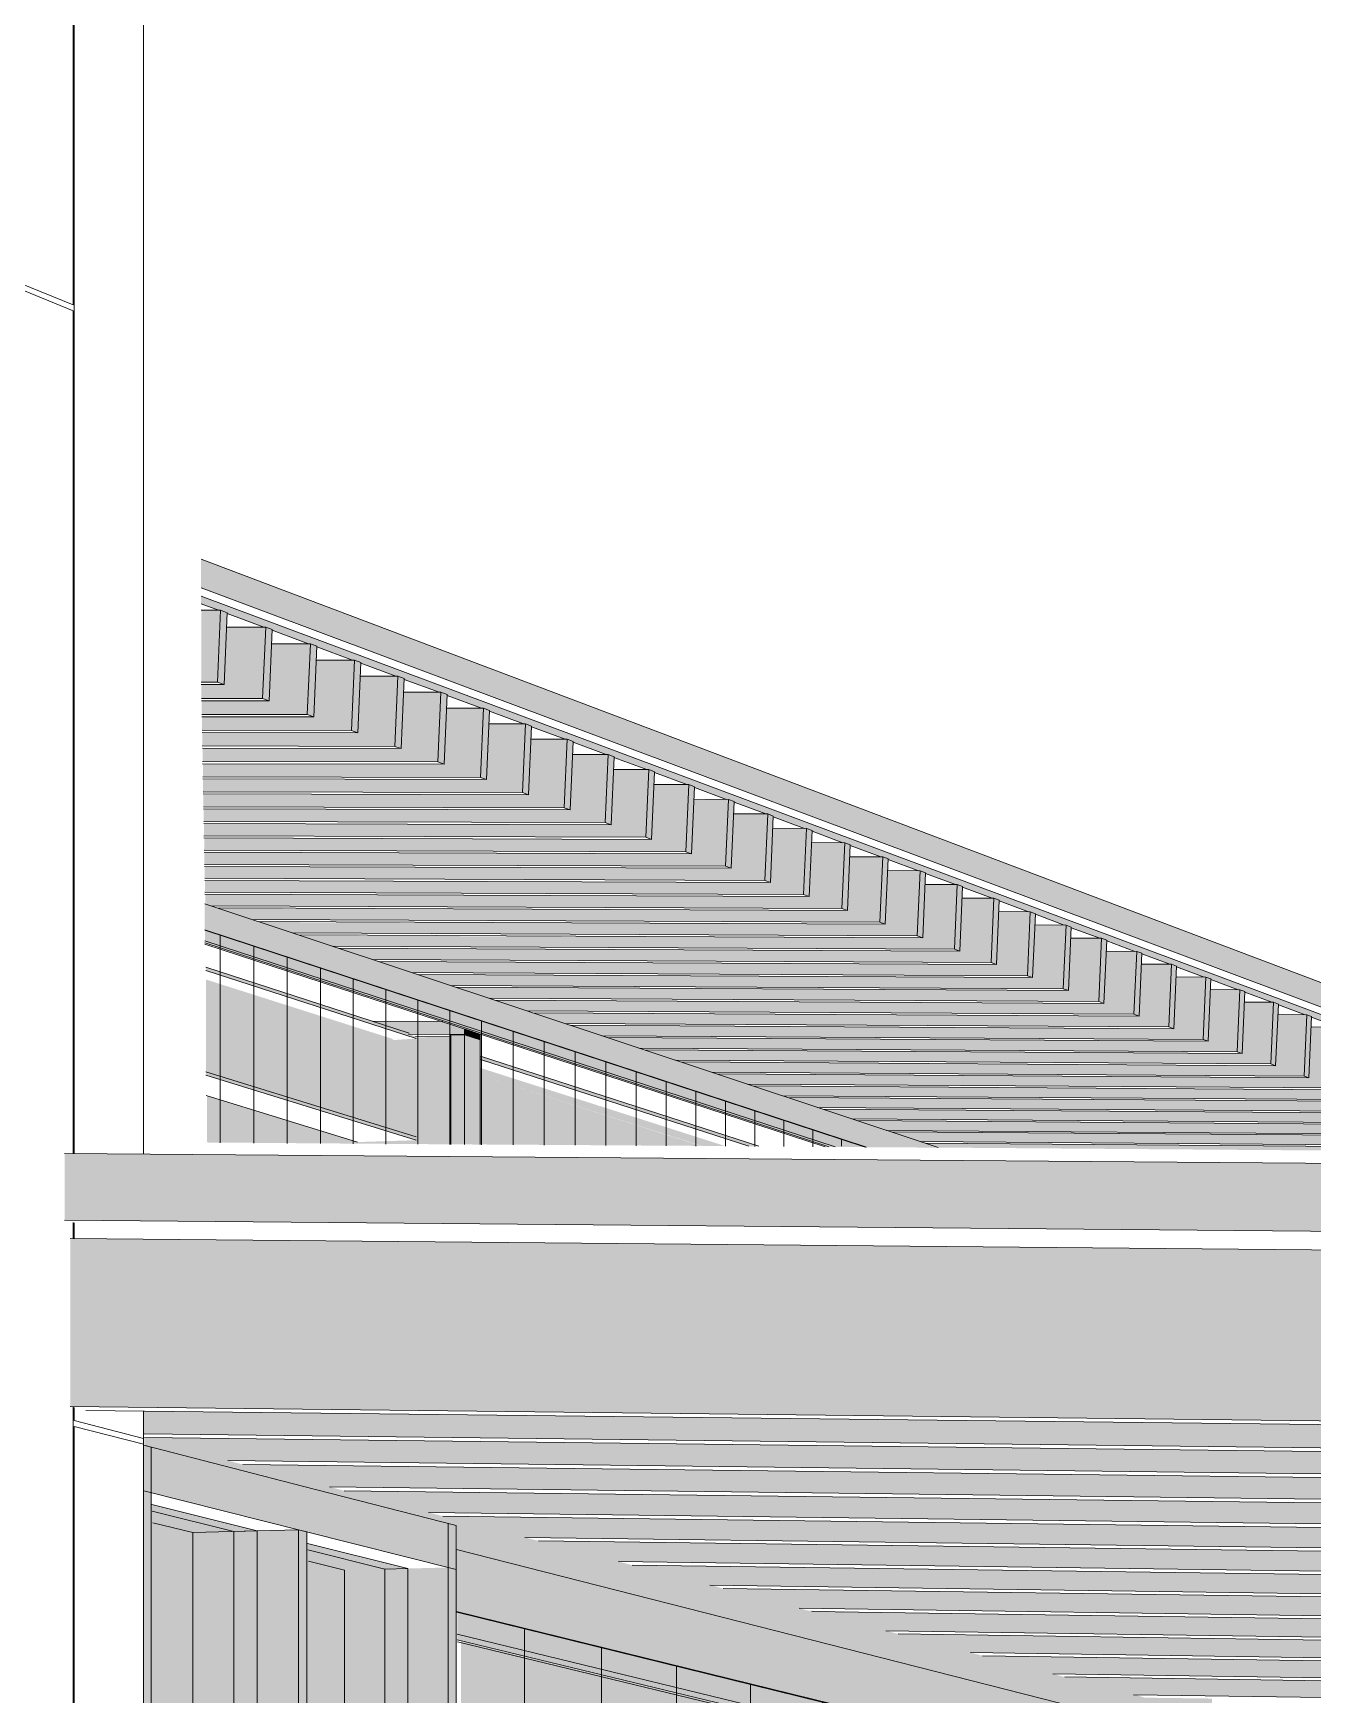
# Model space of a CAD drawing. Header units: inches. Extents: x 30681 to 92461, y -36095 to 66.
# Drawn here: x 30682.258 to 30682.3036, y 60.0601 to 60.1192 of the extents above; entities that cross this region are included whole.
import ezdxf

# ---------------------------------------------------------------- set-up
doc = ezdxf.new("R2010")
doc.units = ezdxf.units.IN
doc.header["$MEASUREMENT"] = 0
for name, color, linetype, lineweight in [('A-CLNG', 13, 'Continuous', 13), ('A-GLAZ-CURT', 52, 'Continuous', 9), ('A-GLAZ-CWMG', 51, 'Continuous', 9), ('A-ROOF', 132, 'Continuous', 13), ('A-WALL-PATT', 111, 'Continuous', 13), ('L-SITE-WALL', 31, 'Continuous', 13), ('S-BEAM', 12, 'Continuous', 9)]:
    doc.layers.add(name, color=color, linetype=linetype, lineweight=lineweight)

# ---------------------------------------------------------------- blocks, each defined once
blk = doc.blocks.new('FP_1-Entrance - Clinic')
at = {"layer": 'A-WALL-PATT', "lineweight": 9}
for p, q in [((30682.25944, 60.10957), (30682.25944, 60.14904)), ((30682.25948, 60.109348), (30682.25948, 60.149018)), ((30682.25155, 60.112766), (30682.25944, 60.10957)), ((30682.25155, 60.112555), (30682.25944, 60.109365)), ((30682.25944, 60.07938), (30682.25944, 60.109365)), ((30682.25948, 60.07938), (30682.25948, 60.109348)), ((30682.25944, 60.076355), (30682.25944, 60.076927)), ((30682.25948, 60.076355), (30682.25948, 60.076916)), ((30682.25944, 60.030219), (30682.25944, 60.070386)), ((30682.25948, 60.069884), (30682.25948, 60.07035)), ((30682.261952, 60.069245), (30682.25948, 60.069884)), ((30682.25948, 60.069679), (30682.261952, 60.069042)), ((30682.25948, 60.011316), (30682.25948, 60.069679))]:
    blk.add_line(p, q, dxfattribs=at)
blk = doc.blocks.new('FP_5-Entrance - Clinic')
at = {"layer": 'A-WALL-PATT', "lineweight": 9}
for p, q in [((30682.26467, 60.079758), (30682.26467, 60.087168)), ((30682.265871, 60.07975), (30682.265871, 60.086774)), ((30682.267061, 60.079743), (30682.267061, 60.086383)), ((30682.26824, 60.079735), (30682.26824, 60.085995)), ((30682.269409, 60.079727), (30682.269409, 60.085611)), ((30682.270567, 60.07972), (30682.270567, 60.085231)), ((30682.271715, 60.079713), (30682.271715, 60.084853)), ((30682.272852, 60.079705), (30682.272852, 60.084479)), ((30682.27398, 60.079698), (30682.27398, 60.084109)), ((30682.275098, 60.079691), (30682.275098, 60.083741)), ((30682.276207, 60.079684), (30682.276207, 60.083377)), ((30682.277305, 60.079676), (30682.277305, 60.083016)), ((30682.278394, 60.079669), (30682.278394, 60.082658)), ((30682.279474, 60.079662), (30682.279474, 60.082303)), ((30682.280545, 60.079655), (30682.280545, 60.081951)), ((30682.281606, 60.079649), (30682.281606, 60.081603)), ((30682.282659, 60.079642), (30682.282659, 60.081257)), ((30682.283702, 60.079635), (30682.283702, 60.080914)), ((30682.284737, 60.079628), (30682.284737, 60.080574)), ((30682.285763, 60.079622), (30682.285763, 60.080236)), ((30682.286781, 60.079647), (30682.286781, 60.079902))]:
    blk.add_line(p, q, dxfattribs=at)
blk = doc.blocks.new('FP_9-Entrance - Clinic')
at = {"layer": 'A-WALL-PATT', "lineweight": 9}
for p, q in [((30682.275502, 60.011394), (30682.275502, 60.062456)), ((30682.27824, 60.011408), (30682.27824, 60.061784)), ((30682.280919, 60.011421), (30682.280919, 60.061126)), ((30682.283542, 60.011434), (30682.283542, 60.060482)), ((30682.28611, 60.011446), (30682.28611, 60.059852)), ((30682.288625, 60.011459), (30682.288625, 60.059234)), ((30682.291089, 60.01135), (30682.291089, 60.05863)), ((30682.293503, 60.011235), (30682.293503, 60.058037)), ((30682.295869, 60.011122), (30682.295869, 60.057456)), ((30682.298188, 60.011012), (30682.298188, 60.056887)), ((30682.300461, 60.010686), (30682.300461, 60.056329)), ((30682.30269, 60.010696), (30682.30269, 60.055782)), ((30682.304876, 60.010706), (30682.304876, 60.055245)), ((30682.307021, 60.010716), (30682.307021, 60.054718)), ((30682.309125, 60.010725), (30682.309125, 60.054202)), ((30682.31119, 60.010735), (30682.31119, 60.053695)), ((30682.313216, 60.010744), (30682.313216, 60.053198)), ((30682.315205, 60.010753), (30682.315205, 60.052709)), ((30682.317158, 60.010762), (30682.317158, 60.05223)), ((30682.319076, 60.01077), (30682.319076, 60.051759)), ((30682.32096, 60.010779), (30682.32096, 60.051297)), ((30682.32281, 60.010751), (30682.32281, 60.050842))]:
    blk.add_line(p, q, dxfattribs=at)

msp = doc.modelspace()

# ---------------------------------------------------------------- hatches: boundary and pattern name
at = {"layer": 'A-CLNG'}
msp.add_hatch(color=256, dxfattribs=at).paths.add_polyline_path([(30682.383194, 60.037793), (30682.383194, 60.038193), (30682.381989, 60.038219), (30682.381823, 60.038262), (30682.381823, 60.039056), (30682.378477, 60.039127), (30682.378303, 60.039172), (30682.378303, 60.039708), (30682.376042, 60.039756), (30682.375862, 60.039822), (30682.375862, 60.040056), (30682.374795, 60.040078), (30682.374612, 60.040125), (30682.374612, 60.040383), (30682.373527, 60.040406), (30682.373342, 60.040454), (30682.373342, 60.040716), (30682.372239, 60.040739), (30682.37205, 60.040787), (30682.37205, 60.041371), (30682.369594, 60.041422), (30682.369402, 60.041472), (30682.369402, 60.042076), (30682.366865, 60.042127), (30682.366663, 60.042179), (30682.366663, 60.042465), (30682.365408, 60.042504), (30682.365259, 60.042542), (30682.365259, 60.042833), (30682.364039, 60.042857), (30682.36383, 60.042911), (30682.36383, 60.043208), (30682.362588, 60.043232), (30682.362376, 60.043294), (30682.362376, 60.043589), (30682.361113, 60.043613), (30682.360896, 60.043689), (30682.360896, 60.043977), (30682.35961, 60.044001), (30682.35939, 60.044091), (30682.35939, 60.044371), (30682.358081, 60.044397), (30682.357857, 60.044454), (30682.357857, 60.044773), (30682.356522, 60.044799), (30682.356296, 60.044858), (30682.356296, 60.045183), (30682.354939, 60.045208), (30682.354707, 60.045268), (30682.354707, 60.0456), (30682.353324, 60.045626), (30682.353088, 60.045687), (30682.353088, 60.046024), (30682.35168, 60.046051), (30682.351439, 60.046113), (30682.351439, 60.046457), (30682.350004, 60.046483), (30682.349759, 60.046547), (30682.349759, 60.046898), (30682.348297, 60.046925), (30682.348046, 60.046989), (30682.348046, 60.047347), (30682.346557, 60.047374), (30682.346302, 60.04744), (30682.346302, 60.047805), (30682.344783, 60.047832), (30682.344523, 60.0479), (30682.344523, 60.048272), (30682.342975, 60.0483), (30682.342709, 60.048368), (30682.342709, 60.048748), (30682.34113, 60.048776), (30682.34086, 60.048846), (30682.34086, 60.049234), (30682.33925, 60.049262), (30682.338974, 60.049333), (30682.338974, 60.04973), (30682.337331, 60.049758), (30682.337049, 60.049831), (30682.337049, 60.050235), (30682.335373, 60.050264), (30682.335086, 60.050338), (30682.335086, 60.050751), (30682.333375, 60.05078), (30682.333082, 60.050856), (30682.333082, 60.051278), (30682.331336, 60.051307), (30682.331036, 60.051384), (30682.331036, 60.051816), (30682.329254, 60.051845), (30682.328948, 60.051924), (30682.328948, 60.052365), (30682.327108, 60.052399), (30682.326815, 60.052475), (30682.326815, 60.052926), (30682.324956, 60.052955), (30682.324637, 60.053038), (30682.324637, 60.053499), (30682.322737, 60.053529), (30682.322411, 60.053613), (30682.322411, 60.054084), (30682.320469, 60.054115), (30682.320136, 60.054201), (30682.320136, 60.054683), (30682.318152, 60.054713), (30682.317811, 60.054801), (30682.317811, 60.055295), (30682.315782, 60.055326), (30682.315434, 60.055415), (30682.315434, 60.055921), (30682.313359, 60.055952), (30682.313003, 60.056044), (30682.313003, 60.056561), (30682.310877, 60.056593), (30682.310516, 60.056686), (30682.310516, 60.057216), (30682.308258, 60.05727), (30682.307972, 60.057344), (30682.307972, 60.057887), (30682.305749, 60.057918), (30682.305368, 60.058016), (30682.305368, 60.058573), (30682.303092, 60.058604), (30682.302702, 60.058705), (30682.302702, 60.059276), (30682.300372, 60.059307), (30682.299972, 60.059411), (30682.299972, 60.059996), (30682.297585, 60.060027), (30682.297175, 60.060146), (30682.297175, 60.060734), (30682.29473, 60.060765), (30682.29431, 60.060873), (30682.29431, 60.06149), (30682.291804, 60.061521), (30682.291373, 60.061632), (30682.291373, 60.062265), (30682.288804, 60.062296), (30682.288362, 60.06241), (30682.288362, 60.06306), (30682.285609, 60.063121), (30682.285274, 60.063208), (30682.285274, 60.063875), (30682.282571, 60.063906), (30682.282106, 60.064051), (30682.282106, 60.064712), (30682.279332, 60.064743), (30682.278856, 60.064866), (30682.278856, 60.065571), (30682.276008, 60.065602), (30682.275518, 60.065729), (30682.275518, 60.066454), (30682.272594, 60.066484), (30682.272091, 60.066614), (30682.272091, 60.06736), (30682.269087, 60.06739), (30682.26857, 60.067524), (30682.26857, 60.068292), (30682.265483, 60.068322), (30682.264951, 60.068459), (30682.264951, 60.069249), (30682.261981, 60.069277), (30682.261981, 60.069015), (30682.273103, 60.06615), (30682.273103, 60.065297), (30682.323858, 60.052394), (30682.323858, 60.052673), (30682.3253, 60.052705), (30682.328382, 60.051911), (30682.328382, 60.051267), (30682.368151, 60.04115), (30682.368151, 60.041351), (30682.369402, 60.041345), (30682.38239, 60.037999)], flags=0)
at = {"layer": 'A-GLAZ-CURT', "transparency": 33554458}
for points in [[(30682.265995, 60.03048), (30682.26599, 60.06596), (30682.262239, 60.066898), (30682.262239, 60.030914), (30682.263507, 60.030768)], [(30682.27135, 60.029862), (30682.27135, 60.064621), (30682.267781, 60.065513), (30682.267781, 60.030274), (30682.267924, 60.030258)]]:
    msp.add_hatch(color=256, dxfattribs=at).paths.add_polyline_path(points, flags=0)
at = {"layer": 'A-GLAZ-CWMG'}
for points in [[(30682.290228, 60.079593), (30682.264128, 60.08826), (30682.264128, 60.087346), (30682.287672, 60.079609)], [(30682.287631, 60.07961), (30682.264132, 60.087332), (30682.264132, 60.086955), (30682.28656, 60.079617), (30682.287225, 60.079613)], [(30682.28656, 60.079617), (30682.264132, 60.086955), (30682.264132, 60.086874), (30682.28633, 60.079619)], [(30682.267609, 60.06596), (30682.267609, 60.067554), (30682.261953, 60.069011), (30682.261953, 60.067382), (30682.266733, 60.06618)], [(30682.262217, 60.030099), (30682.262217, 60.068943), (30682.261953, 60.069011), (30682.261953, 60.030129)], [(30682.273076, 60.064585), (30682.273076, 60.066146), (30682.267609, 60.067554), (30682.267609, 60.06596), (30682.27232, 60.064775)], [(30682.265995, 60.03048), (30682.265995, 60.065959), (30682.263698, 60.065898), (30682.263698, 60.031265), (30682.26435, 60.031177), (30682.264428, 60.031103), (30682.264428, 60.030666), (30682.264959, 60.030603)], [(30682.267459, 60.030307), (30682.267459, 60.065998), (30682.265995, 60.065959), (30682.265995, 60.03048)], [(30682.267759, 60.030273), (30682.267759, 60.065923), (30682.267459, 60.065998), (30682.267459, 60.030307)], [(30682.273076, 60.028878), (30682.273076, 60.066146), (30682.272788, 60.066221), (30682.272788, 60.02891)], [(30682.324182, 60.05054), (30682.324182, 60.052305), (30682.27309, 60.065295), (30682.27309, 60.063092), (30682.321017, 60.051318)], [(30682.27135, 60.029862), (30682.27135, 60.064621), (30682.269095, 60.064562), (30682.269095, 60.030631), (30682.269736, 60.030544), (30682.269812, 60.030472), (30682.269812, 60.030044), (30682.270334, 60.029982)], [(30682.272788, 60.029692), (30682.272788, 60.064658), (30682.27135, 60.064621), (30682.27135, 60.029862), (30682.272327, 60.029746)], [(30682.322804, 60.05023), (30682.322804, 60.050864), (30682.273116, 60.063067), (30682.273116, 60.062281), (30682.321539, 60.050537)], [(30682.322998, 60.050026), (30682.322998, 60.050182), (30682.273112, 60.062281), (30682.273112, 60.062088), (30682.321036, 60.050501)]]:
    msp.add_hatch(color=256, dxfattribs=at).paths.add_polyline_path(points, flags=0)
at = {"layer": 'A-ROOF'}
for points in [[(30682.335541, 60.072736), (30682.335541, 60.073478), (30682.263994, 60.100525), (30682.263994, 60.09951), (30682.331628, 60.0742)], [(30682.335454, 60.072352), (30682.335454, 60.072545), (30682.263995, 60.099204), (30682.263995, 60.09894), (30682.334424, 60.072735)], [(30682.310334, 60.076567), (30682.310334, 60.078985), (30682.25914, 60.079381), (30682.25914, 60.077013), (30682.306913, 60.076597)]]:
    msp.add_hatch(color=256, dxfattribs=at).paths.add_polyline_path(points, flags=0)
at = {"layer": 'S-BEAM'}
for points in [[(30682.26458, 60.096155), (30682.26469, 60.098681), (30682.26462, 60.098707), (30682.263999, 60.098707), (30682.263999, 60.096156)], [(30682.264815, 60.09607), (30682.264926, 60.09862), (30682.264692, 60.098707), (30682.26458, 60.096155)], [(30682.266187, 60.095573), (30682.266297, 60.098083), (30682.266227, 60.098109), (30682.264912, 60.09811), (30682.264824, 60.096072), (30682.264009, 60.096072), (30682.264009, 60.095575), (30682.264935, 60.095574)], [(30682.266419, 60.095489), (30682.266529, 60.098023), (30682.266298, 60.098109), (30682.266187, 60.095573)], [(30682.267775, 60.094997), (30682.267884, 60.097493), (30682.267814, 60.097519), (30682.266516, 60.097519), (30682.266428, 60.095491), (30682.26402, 60.095491), (30682.26402, 60.095003), (30682.266538, 60.094999)], [(30682.268003, 60.094914), (30682.268113, 60.097434), (30682.267885, 60.097519), (30682.267775, 60.094997)], [(30682.269343, 60.094429), (30682.269452, 60.096909), (30682.269383, 60.096935), (30682.2681, 60.096936), (30682.268012, 60.094916), (30682.26403, 60.094917), (30682.26403, 60.094438), (30682.268122, 60.094431)], [(30682.269569, 60.094347), (30682.269679, 60.096851), (30682.269453, 60.096935), (30682.269343, 60.094429)], [(30682.270893, 60.093867), (30682.271001, 60.096333), (30682.270932, 60.096359), (30682.269666, 60.09636), (30682.269578, 60.094349), (30682.26404, 60.09435), (30682.26404, 60.09388), (30682.269687, 60.093869)], [(30682.271117, 60.093786), (30682.271225, 60.096275), (30682.271002, 60.096358), (30682.270893, 60.093867)], [(30682.272425, 60.093312), (30682.272532, 60.095763), (30682.272464, 60.095789), (30682.271213, 60.09579), (30682.271125, 60.093788), (30682.26405, 60.093789), (30682.26405, 60.09333), (30682.271234, 60.093315)], [(30682.273938, 60.092764), (30682.274045, 60.0952), (30682.273977, 60.095226), (30682.272741, 60.095227), (30682.272654, 60.093234), (30682.264059, 60.093235), (30682.264059, 60.092787), (30682.272762, 60.092766)], [(30682.272646, 60.093232), (30682.272754, 60.095707), (30682.272533, 60.095789), (30682.272425, 60.093312)], [(30682.274156, 60.092685), (30682.274264, 60.095144), (30682.274046, 60.095226), (30682.273938, 60.092764)], [(30682.275434, 60.092222), (30682.27554, 60.094644), (30682.275473, 60.094669), (30682.274252, 60.094671), (30682.274165, 60.092686), (30682.264069, 60.092688), (30682.264069, 60.09225), (30682.274273, 60.092224)], [(30682.27565, 60.092143), (30682.275757, 60.094589), (30682.275541, 60.094669), (30682.275434, 60.092222)], [(30682.276913, 60.091686), (30682.277018, 60.094094), (30682.276951, 60.094119), (30682.275745, 60.094121), (30682.275658, 60.092145), (30682.264079, 60.092147), (30682.264079, 60.091721), (30682.274431, 60.091693)], [(30682.277126, 60.091609), (30682.277232, 60.09404), (30682.277019, 60.094119), (30682.276913, 60.091686)], [(30682.278374, 60.091156), (30682.278479, 60.09355), (30682.278412, 60.093575), (30682.27722, 60.093578), (30682.277134, 60.09161), (30682.264088, 60.091647), (30682.264088, 60.091198), (30682.275906, 60.091163)], [(30682.278585, 60.09108), (30682.278691, 60.093497), (30682.27848, 60.093575), (30682.278374, 60.091156)], [(30682.279819, 60.090633), (30682.279923, 60.093013), (30682.279857, 60.093038), (30682.278679, 60.093041), (30682.278593, 60.091081), (30682.264097, 60.091125), (30682.264097, 60.090682), (30682.278741, 60.090636)], [(30682.280027, 60.090557), (30682.280132, 60.09296), (30682.279924, 60.093038), (30682.279819, 60.090633)], [(30682.281247, 60.090115), (30682.281351, 60.092482), (30682.281285, 60.092507), (30682.280121, 60.09251), (30682.280035, 60.090559), (30682.264106, 60.09061), (30682.264106, 60.090173), (30682.280141, 60.090119)], [(30682.281453, 60.09004), (30682.281558, 60.09243), (30682.281352, 60.092507), (30682.281247, 60.090115)], [(30682.282659, 60.089603), (30682.282762, 60.091957), (30682.282696, 60.091981), (30682.281545, 60.091957), (30682.281461, 60.090042), (30682.264115, 60.090101), (30682.264115, 60.08967), (30682.281566, 60.089607)], [(30682.282862, 60.08953), (30682.282967, 60.091906), (30682.282762, 60.091957), (30682.282659, 60.089603)], [(30682.284055, 60.089097), (30682.284158, 60.091438), (30682.284092, 60.091462), (30682.282955, 60.091465), (30682.28287, 60.089531), (30682.264124, 60.089599), (30682.264124, 60.089173), (30682.282975, 60.089102)], [(30682.284256, 60.089025), (30682.28436, 60.091387), (30682.284159, 60.091462), (30682.284055, 60.089097)], [(30682.285435, 60.088597), (30682.285537, 60.090924), (30682.285472, 60.090949), (30682.284349, 60.090952), (30682.284264, 60.089026), (30682.264133, 60.089102), (30682.264133, 60.088682), (30682.284368, 60.088602)], [(30682.285634, 60.088525), (30682.285737, 60.090874), (30682.285539, 60.090948), (30682.285435, 60.088597)], [(30682.2868, 60.088103), (30682.286902, 60.090417), (30682.286837, 60.090441), (30682.285726, 60.090444), (30682.285642, 60.088527), (30682.264142, 60.088601), (30682.264142, 60.088263), (30682.26434, 60.088196), (30682.285745, 60.088107)], [(30682.28815, 60.087613), (30682.288251, 60.089915), (30682.288187, 60.089939), (30682.287089, 60.089943), (30682.287005, 60.088033), (30682.264621, 60.088107), (30682.265801, 60.087711), (30682.287549, 60.087616)], [(30682.286997, 60.088031), (30682.2871, 60.090367), (30682.286903, 60.090441), (30682.2868, 60.088103)], [(30682.288344, 60.087543), (30682.288447, 60.089866), (30682.288252, 60.089939), (30682.28815, 60.087613)], [(30682.289485, 60.08713), (30682.289585, 60.089418), (30682.289521, 60.089442), (30682.288436, 60.089446), (30682.288352, 60.087544), (30682.266093, 60.087618), (30682.267246, 60.087231), (30682.288454, 60.087134)], [(30682.289677, 60.08706), (30682.289779, 60.08937), (30682.289586, 60.089442), (30682.289485, 60.08713)], [(30682.290805, 60.086651), (30682.290905, 60.088927), (30682.290841, 60.088951), (30682.289768, 60.088955), (30682.289685, 60.087061), (30682.26755, 60.087134), (30682.268676, 60.086756), (30682.289786, 60.086656)], [(30682.290995, 60.086582), (30682.291096, 60.08888), (30682.290906, 60.088951), (30682.290805, 60.086651)], [(30682.292111, 60.086178), (30682.29221, 60.088441), (30682.292147, 60.088465), (30682.291086, 60.08847), (30682.291003, 60.086584), (30682.268889, 60.086689), (30682.27009, 60.086287), (30682.291104, 60.086183)], [(30682.292299, 60.08611), (30682.2924, 60.088395), (30682.292211, 60.088465), (30682.292111, 60.086178)], [(30682.293402, 60.08571), (30682.293501, 60.087961), (30682.293438, 60.087985), (30682.292389, 60.087989), (30682.292306, 60.086111), (30682.270301, 60.08622), (30682.271489, 60.085822), (30682.292407, 60.085715)], [(30682.293588, 60.085643), (30682.293689, 60.087915), (30682.293502, 60.087985), (30682.293402, 60.08571)], [(30682.29468, 60.085247), (30682.294779, 60.087486), (30682.294716, 60.08751), (30682.293678, 60.087514), (30682.293596, 60.085644), (30682.271697, 60.085757), (30682.272872, 60.085363), (30682.292356, 60.085259)], [(30682.295944, 60.084789), (30682.296042, 60.087016), (30682.295979, 60.087039), (30682.294954, 60.087044), (30682.294871, 60.085182), (30682.273079, 60.085298), (30682.274242, 60.084908), (30682.293631, 60.084802)], [(30682.294864, 60.08518), (30682.294964, 60.087441), (30682.29478, 60.087509), (30682.29468, 60.085247)], [(30682.296126, 60.084723), (30682.296225, 60.086971), (30682.296043, 60.087039), (30682.295944, 60.084789)], [(30682.297194, 60.084336), (30682.297292, 60.086551), (30682.29723, 60.086574), (30682.296215, 60.086579), (30682.296133, 60.084724), (30682.274479, 60.084833), (30682.275596, 60.084458), (30682.296363, 60.084341)], [(30682.297374, 60.084271), (30682.297473, 60.086507), (30682.297293, 60.086574), (30682.297194, 60.084336)], [(30682.298431, 60.083888), (30682.298528, 60.086091), (30682.298466, 60.086114), (30682.297463, 60.086119), (30682.297382, 60.084272), (30682.275798, 60.084395), (30682.276937, 60.084013), (30682.29748, 60.083893)], [(30682.298609, 60.083823), (30682.298708, 60.086047), (30682.298529, 60.086114), (30682.298431, 60.083888)], [(30682.299655, 60.083444), (30682.299752, 60.085635), (30682.29969, 60.085659), (30682.298698, 60.085664), (30682.298617, 60.083824), (30682.277137, 60.08395), (30682.278263, 60.083573), (30682.298715, 60.08345)], [(30682.300866, 60.083005), (30682.300963, 60.085185), (30682.300901, 60.085208), (30682.29992, 60.085213), (30682.299839, 60.083381), (30682.278461, 60.08351), (30682.279575, 60.083137), (30682.299937, 60.083011)], [(30682.299832, 60.08338), (30682.299929, 60.085593), (30682.299753, 60.085658), (30682.299655, 60.083444)], [(30682.301041, 60.082942), (30682.301138, 60.085143), (30682.300964, 60.085208), (30682.300866, 60.083005)], [(30682.302065, 60.082571), (30682.302161, 60.084739), (30682.3021, 60.084762), (30682.301129, 60.084768), (30682.301048, 60.082943), (30682.279771, 60.083075), (30682.280874, 60.082705), (30682.301145, 60.082577)], [(30682.302237, 60.082508), (30682.302334, 60.084698), (30682.302162, 60.084762), (30682.302065, 60.082571)], [(30682.27337, 60.083612), (30682.27337, 60.083823), (30682.272604, 60.084076), (30682.270117, 60.084087), (30682.2714, 60.08365), (30682.271378, 60.083624), (30682.273129, 60.083614)], [(30682.303251, 60.082141), (30682.303346, 60.084298), (30682.303285, 60.084321), (30682.302325, 60.084326), (30682.302244, 60.082509), (30682.281068, 60.082644), (30682.282159, 60.082278), (30682.296405, 60.082186)], [(30682.303422, 60.082079), (30682.303518, 60.084257), (30682.303347, 60.084321), (30682.303251, 60.082141)], [(30682.272889, 60.07971), (30682.272889, 60.083532), (30682.271647, 60.083519), (30682.271647, 60.083472), (30682.270753, 60.083414), (30682.270727, 60.083393), (30682.270644, 60.083389), (30682.270644, 60.080287), (30682.271647, 60.079973), (30682.271647, 60.079857), (30682.269567, 60.079791), (30682.264208, 60.081448), (30682.264208, 60.079776), (30682.272799, 60.079711)], [(30682.27337, 60.079706), (30682.27337, 60.083606), (30682.272888, 60.083609), (30682.272888, 60.07971), (30682.273352, 60.079706)], [(30682.273932, 60.083429), (30682.273932, 60.08364), (30682.27337, 60.083823), (30682.27337, 60.083612)], [(30682.273932, 60.079703), (30682.273932, 60.083423), (30682.27337, 60.083606), (30682.27337, 60.079706)], [(30682.304424, 60.081716), (30682.304519, 60.083862), (30682.304459, 60.083884), (30682.303509, 60.08389), (30682.303429, 60.08208), (30682.282351, 60.082218), (30682.283432, 60.081856), (30682.303525, 60.081722)], [(30682.305586, 60.081295), (30682.305681, 60.08343), (30682.30562, 60.083452), (30682.30468, 60.083458), (30682.3046, 60.081656), (30682.283622, 60.081796), (30682.284691, 60.081438), (30682.305175, 60.081298)], [(30682.306736, 60.080878), (30682.30683, 60.083002), (30682.30677, 60.083025), (30682.30584, 60.08303), (30682.30576, 60.081235), (30682.284879, 60.081379), (30682.285937, 60.081024), (30682.305856, 60.080884)], [(30682.271647, 60.079857), (30682.271647, 60.079973), (30682.264165, 60.08229), (30682.264165, 60.082171), (30682.270093, 60.080338)], [(30682.307874, 60.080466), (30682.307967, 60.082579), (30682.307908, 60.082601), (30682.306988, 60.082607), (30682.306908, 60.080819), (30682.286124, 60.080965), (30682.287171, 60.080614), (30682.307003, 60.080472)], [(30682.309, 60.080057), (30682.309093, 60.08216), (30682.309034, 60.082182), (30682.308123, 60.082188), (30682.308044, 60.080407), (30682.287356, 60.080556), (30682.288393, 60.080208), (30682.308139, 60.080064)], [(30682.310115, 60.079653), (30682.310208, 60.081745), (30682.310149, 60.081767), (30682.309248, 60.081773), (30682.309169, 60.08), (30682.288575, 60.080151), (30682.289602, 60.079807), (30682.309263, 60.07966)], [(30682.311227, 60.079437), (30682.311311, 60.081335), (30682.311252, 60.081357), (30682.310361, 60.081363), (30682.310282, 60.079596), (30682.289782, 60.07975), (30682.290244, 60.079595), (30682.310376, 60.079443)], [(30682.313819, 60.069766), (30682.31409, 60.075864), (30682.25934, 60.076355), (30682.25934, 60.070387), (30682.311265, 60.069795)], [(30682.316921, 60.068765), (30682.317188, 60.074775), (30682.31456, 60.0748), (30682.314329, 60.069627), (30682.261969, 60.070226), (30682.261969, 60.069411), (30682.3146, 60.068792)], [(30682.319935, 60.067792), (30682.320199, 60.073717), (30682.317645, 60.073742), (30682.317417, 60.068629), (30682.264951, 60.069249), (30682.264951, 60.068459), (30682.317685, 60.067819)], [(30682.322865, 60.066846), (30682.323126, 60.072688), (30682.320643, 60.072713), (30682.320418, 60.06766), (30682.26857, 60.068292), (30682.26857, 60.067524), (30682.320682, 60.066873)], [(30682.325715, 60.065926), (30682.325972, 60.071687), (30682.323558, 60.071713), (30682.323335, 60.066717), (30682.272091, 60.06736), (30682.272091, 60.066614), (30682.323596, 60.065953)], [(30682.328487, 60.065031), (30682.328741, 60.070714), (30682.326393, 60.07074), (30682.326172, 60.065801), (30682.275518, 60.066454), (30682.275518, 60.065729), (30682.320271, 60.065139)], [(30682.331185, 60.06416), (30682.331436, 60.069767), (30682.329151, 60.069793), (30682.328932, 60.064909), (30682.278856, 60.065571), (30682.278856, 60.064866), (30682.329032, 60.064189)], [(30682.333812, 60.063312), (30682.33406, 60.068845), (30682.331835, 60.068871), (30682.331619, 60.064041), (30682.282106, 60.064712), (30682.282106, 60.064026), (30682.331869, 60.063338)], [(30682.33637, 60.062486), (30682.336615, 60.067946), (30682.334448, 60.067972), (30682.334234, 60.063196), (30682.285274, 60.063875), (30682.285274, 60.063208), (30682.334482, 60.062512)], [(30682.338862, 60.061681), (30682.339104, 60.067071), (30682.336993, 60.067097), (30682.336781, 60.062373), (30682.288362, 60.06306), (30682.288362, 60.06241), (30682.337903, 60.061695)], [(30682.341291, 60.060897), (30682.34153, 60.066219), (30682.339473, 60.066245), (30682.339263, 60.061571), (30682.291373, 60.062265), (30682.291373, 60.061632), (30682.339505, 60.060923)], [(30682.343659, 60.060132), (30682.343895, 60.065387), (30682.34189, 60.065413), (30682.341682, 60.06079), (30682.29431, 60.06149), (30682.29431, 60.060873), (30682.341921, 60.060158)], [(30682.345968, 60.059387), (30682.346202, 60.064577), (30682.344246, 60.064603), (30682.34404, 60.060028), (30682.297175, 60.060734), (30682.297175, 60.060133), (30682.344277, 60.059413)]]:
    msp.add_hatch(color=256, dxfattribs=at).paths.add_polyline_path(points, flags=0)
h = msp.add_hatch(color=256, dxfattribs=at)
h.paths.add_polyline_path([(30682.283842, 60.07964), (30682.273944, 60.082844), (30682.273944, 60.082729), (30682.283494, 60.079643)], flags=0)
h.paths.add_polyline_path([(30682.271647, 60.083472), (30682.271647, 60.083544), (30682.2714, 60.083624), (30682.2714, 60.083668), (30682.264165, 60.086009), (30682.264165, 60.08589), (30682.2714, 60.083552)], flags=0)
h = msp.add_hatch(color=256, dxfattribs=at)
h.paths.add_polyline_path([(30682.282648, 60.079649), (30682.273949, 60.082424), (30682.27395, 60.082168), (30682.281812, 60.079655), (30682.282581, 60.07965)], flags=0)
h.paths.add_polyline_path([(30682.270644, 60.083229), (30682.270682, 60.083346), (30682.270767, 60.083419), (30682.270863, 60.083445), (30682.26417, 60.085573), (30682.264171, 60.085307), (30682.270099, 60.083404)], flags=0)
h = msp.add_hatch(color=256, dxfattribs=at)
h.paths.add_polyline_path([(30682.281779, 60.079655), (30682.27395, 60.082168), (30682.27395, 60.079706), (30682.278905, 60.079674)], flags=0)
h.paths.add_polyline_path([(30682.270644, 60.080287), (30682.270644, 60.083229), (30682.264171, 60.085307), (30682.264171, 60.082291), (30682.270099, 60.080455)], flags=0)
h = msp.add_hatch(color=256, dxfattribs=at)
h.paths.add_polyline_path([(30682.269214, 60.062695), (30682.269211, 60.063107), (30682.267932, 60.063414), (30682.267935, 60.063003), (30682.268078, 60.062968)], flags=0)
h.paths.add_polyline_path([(30682.263818, 60.063993), (30682.263815, 60.064414), (30682.262391, 60.064756), (30682.262395, 60.064335), (30682.263662, 60.06403)], flags=0)
h = msp.add_hatch(color=256, dxfattribs=at)
h.paths.add_polyline_path([(30682.269214, 60.056383), (30682.269214, 60.062695), (30682.267935, 60.063003), (30682.267935, 60.05666), (30682.268078, 60.056629)], flags=0)
h.paths.add_polyline_path([(30682.263818, 60.05755), (30682.263818, 60.063993), (30682.262395, 60.064335), (30682.262395, 60.057858), (30682.263662, 60.057584)], flags=0)
h = msp.add_hatch(color=256, dxfattribs=at)
h.paths.add_polyline_path([(30682.318837, 60.050761), (30682.318885, 60.050928), (30682.318933, 60.050988), (30682.290834, 60.057778), (30682.290836, 60.057495), (30682.316731, 60.051268)], flags=0)
h.paths.add_polyline_path([(30682.28817, 60.058136), (30682.288224, 60.058327), (30682.288279, 60.058396), (30682.273249, 60.062028), (30682.27325, 60.061724), (30682.285754, 60.058718)], flags=0)
h = msp.add_hatch(color=256, dxfattribs=at)
h.paths.add_polyline_path([(30682.318837, 60.045651), (30682.318837, 60.050761), (30682.290836, 60.057495), (30682.290836, 60.051707), (30682.317919, 60.045849)], flags=0)
h.paths.add_polyline_path([(30682.28817, 60.052283), (30682.28817, 60.058136), (30682.27325, 60.061724), (30682.27325, 60.05551), (30682.28785, 60.052353)], flags=0)

# ---------------------------------------------------------------- linework, layer by layer
at = {"layer": 'A-GLAZ-CURT'}
for p, q in [((30682.265995, 60.065959), (30682.262239, 60.066898)), ((30682.262252, 60.066661), (30682.265159, 60.065937)), ((30682.265159, 60.065937), (30682.265995, 60.065959)), ((30682.265159, 60.065937), (30682.265159, 60.030579)), ((30682.265995, 60.03048), (30682.265995, 60.065959)), ((30682.27135, 60.064621), (30682.267781, 60.065513)), ((30682.267794, 60.065281), (30682.27053, 60.064599)), ((30682.27053, 60.064599), (30682.27135, 60.064621)), ((30682.27053, 60.064599), (30682.27053, 60.029959)), ((30682.27135, 60.029862), (30682.27135, 60.064621))]:
    msp.add_line(p, q, dxfattribs=at)
at = {"layer": 'A-GLAZ-CWMG'}
for p, q in [((30682.290228, 60.079593), (30682.264128, 60.08826)), ((30682.287671, 60.079609), (30682.264128, 60.087346)), ((30682.287627, 60.07961), (30682.264128, 60.087331)), ((30682.28656, 60.079617), (30682.264132, 60.086955)), ((30682.28633, 60.079619), (30682.264132, 60.086874)), ((30682.286206, 60.07962), (30682.264133, 60.086831)), ((30682.267609, 60.067554), (30682.261953, 60.069011)), ((30682.261953, 60.069011), (30682.262217, 60.068943)), ((30682.262217, 60.030099), (30682.262217, 60.068943)), ((30682.273076, 60.066146), (30682.267609, 60.067554)), ((30682.261953, 60.067382), (30682.267609, 60.06596)), ((30682.262274, 60.06625), (30682.263698, 60.065898)), ((30682.263698, 60.065898), (30682.265995, 60.065959)), ((30682.263698, 60.065898), (30682.263698, 60.031263)), ((30682.265995, 60.065959), (30682.267459, 60.065998)), ((30682.267459, 60.065998), (30682.267759, 60.065923)), ((30682.267459, 60.065998), (30682.267459, 60.030307)), ((30682.267609, 60.06596), (30682.273076, 60.064585)), ((30682.267759, 60.030273), (30682.267759, 60.065923)), ((30682.272788, 60.066221), (30682.273076, 60.066146)), ((30682.272788, 60.066221), (30682.272788, 60.02891)), ((30682.273076, 60.066146), (30682.273076, 60.064585)), ((30682.273076, 60.028878), (30682.273076, 60.066146)), ((30682.324182, 60.052305), (30682.27309, 60.065295)), ((30682.267815, 60.064879), (30682.269095, 60.064562)), ((30682.269095, 60.064562), (30682.269095, 60.030629)), ((30682.324182, 60.05054), (30682.27309, 60.063092)), ((30682.324099, 60.050539), (30682.273092, 60.063064)), ((30682.322998, 60.050182), (30682.273112, 60.062281)), ((30682.322998, 60.050026), (30682.273112, 60.062088)), ((30682.322762, 60.050022), (30682.273117, 60.06201))]:
    msp.add_line(p, q, dxfattribs=at)
at = {"layer": 'A-ROOF'}
for p, q in [((30682.263994, 60.100525), (30682.335541, 60.073478)), ((30682.335541, 60.072736), (30682.263994, 60.09951)), ((30682.263995, 60.099204), (30682.335454, 60.072545)), ((30682.26462, 60.098707), (30682.263995, 60.09894)), ((30682.266227, 60.098109), (30682.264925, 60.098594)), ((30682.267814, 60.097519), (30682.266529, 60.097997)), ((30682.269383, 60.096935), (30682.268113, 60.097408)), ((30682.270932, 60.096359), (30682.269678, 60.096825)), ((30682.272464, 60.095789), (30682.271225, 60.09625)), ((30682.273977, 60.095226), (30682.272753, 60.095681)), ((30682.275473, 60.094669), (30682.274264, 60.095119)), ((30682.276951, 60.094119), (30682.275756, 60.094564)), ((30682.278412, 60.093575), (30682.277232, 60.094015)), ((30682.279857, 60.093038), (30682.27869, 60.093472)), ((30682.281285, 60.092507), (30682.280132, 60.092936)), ((30682.282696, 60.091981), (30682.281557, 60.092405)), ((30682.284092, 60.091462), (30682.282966, 60.091881)), ((30682.285472, 60.090949), (30682.284359, 60.091363)), ((30682.286837, 60.090441), (30682.285737, 60.09085)), ((30682.288187, 60.089939), (30682.287099, 60.090343)), ((30682.289521, 60.089442), (30682.288446, 60.089842)), ((30682.290841, 60.088951), (30682.289778, 60.089347)), ((30682.292147, 60.088465), (30682.291096, 60.088856)), ((30682.293438, 60.087985), (30682.292399, 60.088371)), ((30682.294716, 60.08751), (30682.293688, 60.087892)), ((30682.295979, 60.087039), (30682.294963, 60.087417)), ((30682.29723, 60.086574), (30682.296225, 60.086948)), ((30682.298466, 60.086114), (30682.297473, 60.086484)), ((30682.29969, 60.085659), (30682.298707, 60.086024)), ((30682.300901, 60.085208), (30682.299929, 60.08557)), ((30682.3021, 60.084762), (30682.301138, 60.08512)), ((30682.303285, 60.084321), (30682.302334, 60.084675)), ((30682.304459, 60.083884), (30682.303518, 60.084235)), ((30682.310334, 60.078985), (30682.25914, 60.079381)), ((30682.25914, 60.077013), (30682.310334, 60.076567))]:
    msp.add_line(p, q, dxfattribs=at)
at = {"layer": 'L-SITE-WALL'}
for p, q in [((30682.261952, 60.079368), (30682.261952, 60.147656)), ((30682.261952, 60.011328), (30682.261952, 60.070223))]:
    msp.add_line(p, q, dxfattribs=at)
at = {"layer": 'S-BEAM'}
for p, q in [((30682.263999, 60.098707), (30682.264692, 60.098707)), ((30682.264692, 60.098707), (30682.26458, 60.096155)), ((30682.264926, 60.09862), (30682.264692, 60.098707)), ((30682.264815, 60.09607), (30682.264926, 60.09862)), ((30682.264912, 60.09811), (30682.266298, 60.098109)), ((30682.266298, 60.098109), (30682.266187, 60.095573)), ((30682.266529, 60.098023), (30682.266298, 60.098109)), ((30682.266419, 60.095489), (30682.266529, 60.098023)), ((30682.266516, 60.097519), (30682.267885, 60.097519)), ((30682.267885, 60.097519), (30682.267775, 60.094997)), ((30682.268113, 60.097434), (30682.267885, 60.097519)), ((30682.268003, 60.094914), (30682.268113, 60.097434)), ((30682.2681, 60.096936), (30682.269453, 60.096935)), ((30682.269453, 60.096935), (30682.269343, 60.094429)), ((30682.269679, 60.096851), (30682.269453, 60.096935)), ((30682.269569, 60.094347), (30682.269679, 60.096851)), ((30682.263999, 60.096156), (30682.26458, 60.096155)), ((30682.264001, 60.096071), (30682.264815, 60.09607)), ((30682.26458, 60.096155), (30682.264815, 60.09607)), ((30682.269666, 60.09636), (30682.271002, 60.096358)), ((30682.271002, 60.096358), (30682.270893, 60.093867)), ((30682.271225, 60.096275), (30682.271002, 60.096358)), ((30682.271117, 60.093786), (30682.271225, 60.096275)), ((30682.264009, 60.095575), (30682.266187, 60.095573)), ((30682.264011, 60.095492), (30682.266419, 60.095489)), ((30682.266187, 60.095573), (30682.266419, 60.095489)), ((30682.271213, 60.09579), (30682.272533, 60.095789)), ((30682.272533, 60.095789), (30682.272425, 60.093312)), ((30682.272754, 60.095707), (30682.272533, 60.095789)), ((30682.272646, 60.093232), (30682.272754, 60.095707)), ((30682.272741, 60.095227), (30682.274046, 60.095226)), ((30682.274046, 60.095226), (30682.273938, 60.092764)), ((30682.274264, 60.095144), (30682.274046, 60.095226)), ((30682.26402, 60.095003), (30682.267775, 60.094997)), ((30682.264021, 60.09492), (30682.268003, 60.094914)), ((30682.267775, 60.094997), (30682.268003, 60.094914)), ((30682.274156, 60.092685), (30682.274264, 60.095144)), ((30682.274252, 60.094671), (30682.275541, 60.094669)), ((30682.275541, 60.094669), (30682.275434, 60.092222)), ((30682.275757, 60.094589), (30682.275541, 60.094669)), ((30682.26403, 60.094438), (30682.269343, 60.094429)), ((30682.264031, 60.094356), (30682.269569, 60.094347)), ((30682.269343, 60.094429), (30682.269569, 60.094347)), ((30682.27565, 60.092143), (30682.275757, 60.094589)), ((30682.275745, 60.094121), (30682.277019, 60.094119)), ((30682.277019, 60.094119), (30682.276913, 60.091686)), ((30682.277232, 60.09404), (30682.277019, 60.094119)), ((30682.277126, 60.091609), (30682.277232, 60.09404)), ((30682.26404, 60.09388), (30682.270893, 60.093867)), ((30682.264041, 60.0938), (30682.271117, 60.093786)), ((30682.270893, 60.093867), (30682.271117, 60.093786)), ((30682.27722, 60.093578), (30682.27848, 60.093575)), ((30682.27848, 60.093575), (30682.278374, 60.091156)), ((30682.278691, 60.093497), (30682.27848, 60.093575)), ((30682.278585, 60.09108), (30682.278691, 60.093497)), ((30682.26405, 60.09333), (30682.272425, 60.093312)), ((30682.264051, 60.093251), (30682.272646, 60.093232)), ((30682.272425, 60.093312), (30682.272646, 60.093232)), ((30682.278679, 60.093041), (30682.279924, 60.093038)), ((30682.279924, 60.093038), (30682.279819, 60.090633)), ((30682.280132, 60.09296), (30682.279924, 60.093038)), ((30682.280027, 60.090557), (30682.280132, 60.09296)), ((30682.264059, 60.092787), (30682.273938, 60.092764)), ((30682.264061, 60.092708), (30682.274156, 60.092685)), ((30682.273938, 60.092764), (30682.274156, 60.092685)), ((30682.280121, 60.09251), (30682.281352, 60.092507)), ((30682.281352, 60.092507), (30682.281247, 60.090115)), ((30682.281558, 60.09243), (30682.281352, 60.092507)), ((30682.281453, 60.09004), (30682.281558, 60.09243)), ((30682.264069, 60.09225), (30682.275434, 60.092222)), ((30682.26407, 60.092173), (30682.27565, 60.092143)), ((30682.264079, 60.091721), (30682.276913, 60.091686)), ((30682.275434, 60.092222), (30682.27565, 60.092143)), ((30682.276913, 60.091686), (30682.277126, 60.091609)), ((30682.281546, 60.091985), (30682.282763, 60.091981)), ((30682.282763, 60.091981), (30682.282659, 60.089603)), ((30682.282967, 60.091906), (30682.282763, 60.091981)), ((30682.282862, 60.08953), (30682.282967, 60.091906)), ((30682.26408, 60.091645), (30682.277126, 60.091609)), ((30682.264088, 60.091198), (30682.278374, 60.091156)), ((30682.264089, 60.091123), (30682.278585, 60.09108)), ((30682.278374, 60.091156), (30682.278585, 60.09108)), ((30682.282955, 60.091465), (30682.284159, 60.091462)), ((30682.284159, 60.091462), (30682.284055, 60.089097)), ((30682.28436, 60.091387), (30682.284159, 60.091462)), ((30682.284256, 60.089025), (30682.28436, 60.091387)), ((30682.264097, 60.090682), (30682.279819, 60.090633)), ((30682.264099, 60.090608), (30682.280027, 60.090557)), ((30682.279819, 60.090633), (30682.280027, 60.090557)), ((30682.284349, 60.090952), (30682.285539, 60.090948)), ((30682.285539, 60.090948), (30682.285435, 60.088597)), ((30682.285737, 60.090874), (30682.285539, 60.090948)), ((30682.285634, 60.088525), (30682.285737, 60.090874)), ((30682.264106, 60.090173), (30682.281247, 60.090115)), ((30682.264108, 60.0901), (30682.281453, 60.09004)), ((30682.281247, 60.090115), (30682.281453, 60.09004)), ((30682.285726, 60.090444), (30682.286903, 60.090441)), ((30682.286903, 60.090441), (30682.2868, 60.088103)), ((30682.2871, 60.090367), (30682.286903, 60.090441)), ((30682.286997, 60.088031), (30682.2871, 60.090367)), ((30682.287089, 60.089943), (30682.288252, 60.089939)), ((30682.288252, 60.089939), (30682.28815, 60.087613)), ((30682.288447, 60.089866), (30682.288252, 60.089939)), ((30682.264115, 60.08967), (30682.282659, 60.089603)), ((30682.264117, 60.089597), (30682.282862, 60.08953)), ((30682.282659, 60.089603), (30682.282862, 60.08953)), ((30682.288344, 60.087543), (30682.288447, 60.089866)), ((30682.288436, 60.089446), (30682.289586, 60.089442)), ((30682.289586, 60.089442), (30682.289485, 60.08713)), ((30682.289779, 60.08937), (30682.289586, 60.089442)), ((30682.289677, 60.08706), (30682.289779, 60.08937)), ((30682.264124, 60.089173), (30682.284055, 60.089097)), ((30682.264126, 60.089101), (30682.284256, 60.089025)), ((30682.284055, 60.089097), (30682.284256, 60.089025)), ((30682.289768, 60.088955), (30682.290906, 60.088951)), ((30682.290906, 60.088951), (30682.290805, 60.086651)), ((30682.291096, 60.08888), (30682.290906, 60.088951)), ((30682.290995, 60.086582), (30682.291096, 60.08888)), ((30682.264133, 60.088682), (30682.285435, 60.088597)), ((30682.264134, 60.088611), (30682.285634, 60.088525)), ((30682.26434, 60.088196), (30682.2868, 60.088103)), ((30682.264553, 60.088126), (30682.286997, 60.088031)), ((30682.285435, 60.088597), (30682.285634, 60.088525)), ((30682.291086, 60.08847), (30682.292211, 60.088465)), ((30682.292211, 60.088465), (30682.292111, 60.086178)), ((30682.2924, 60.088395), (30682.292211, 60.088465)), ((30682.292299, 60.08611), (30682.2924, 60.088395)), ((30682.265801, 60.087711), (30682.28815, 60.087613)), ((30682.266012, 60.087641), (30682.288344, 60.087543)), ((30682.2868, 60.088103), (30682.286997, 60.088031)), ((30682.28815, 60.087613), (30682.288344, 60.087543)), ((30682.292389, 60.087989), (30682.293502, 60.087985)), ((30682.293502, 60.087985), (30682.293402, 60.08571)), ((30682.293689, 60.087915), (30682.293502, 60.087985)), ((30682.293588, 60.085643), (30682.293689, 60.087915)), ((30682.267246, 60.087231), (30682.289485, 60.08713)), ((30682.267455, 60.087162), (30682.289677, 60.08706)), ((30682.289485, 60.08713), (30682.289677, 60.08706)), ((30682.293678, 60.087514), (30682.29478, 60.087509)), ((30682.29478, 60.087509), (30682.29468, 60.085247)), ((30682.294964, 60.087441), (30682.29478, 60.087509)), ((30682.294864, 60.08518), (30682.294964, 60.087441)), ((30682.294954, 60.087044), (30682.296043, 60.087039)), ((30682.296043, 60.087039), (30682.295944, 60.084789)), ((30682.296225, 60.086971), (30682.296043, 60.087039)), ((30682.296126, 60.084723), (30682.296225, 60.086971)), ((30682.268676, 60.086756), (30682.290805, 60.086651)), ((30682.268882, 60.086688), (30682.290995, 60.086582)), ((30682.290805, 60.086651), (30682.290995, 60.086582)), ((30682.296215, 60.086579), (30682.297293, 60.086574)), ((30682.297293, 60.086574), (30682.297194, 60.084336)), ((30682.297473, 60.086507), (30682.297293, 60.086574)), ((30682.297374, 60.084271), (30682.297473, 60.086507)), ((30682.264165, 60.086009), (30682.2714, 60.083668)), ((30682.264165, 60.08589), (30682.271647, 60.083472)), ((30682.27009, 60.086287), (30682.292111, 60.086178)), ((30682.270294, 60.086219), (30682.292299, 60.08611)), ((30682.271489, 60.085822), (30682.293402, 60.08571)), ((30682.292111, 60.086178), (30682.292299, 60.08611)), ((30682.297463, 60.086119), (30682.298529, 60.086114)), ((30682.298529, 60.086114), (30682.298431, 60.083888)), ((30682.298708, 60.086047), (30682.298529, 60.086114)), ((30682.298609, 60.083823), (30682.298708, 60.086047)), ((30682.27169, 60.085755), (30682.293588, 60.085643)), ((30682.272872, 60.085363), (30682.29468, 60.085247)), ((30682.273072, 60.085296), (30682.294864, 60.08518)), ((30682.293402, 60.08571), (30682.293588, 60.085643)), ((30682.29468, 60.085247), (30682.294864, 60.08518)), ((30682.298698, 60.085664), (30682.299753, 60.085658)), ((30682.299753, 60.085658), (30682.299655, 60.083444)), ((30682.299929, 60.085593), (30682.299753, 60.085658)), ((30682.299832, 60.08338), (30682.299929, 60.085593)), ((30682.29992, 60.085213), (30682.300964, 60.085208)), ((30682.300964, 60.085208), (30682.300866, 60.083005)), ((30682.301138, 60.085143), (30682.300964, 60.085208)), ((30682.274242, 60.084908), (30682.295944, 60.084789)), ((30682.274439, 60.084842), (30682.296126, 60.084723)), ((30682.295944, 60.084789), (30682.296126, 60.084723)), ((30682.301041, 60.082942), (30682.301138, 60.085143)), ((30682.301129, 60.084768), (30682.302162, 60.084762)), ((30682.302162, 60.084762), (30682.302065, 60.082571)), ((30682.302334, 60.084698), (30682.302162, 60.084762)), ((30682.302237, 60.082508), (30682.302334, 60.084698)), ((30682.272604, 60.084076), (30682.270105, 60.084091)), ((30682.275596, 60.084458), (30682.297194, 60.084336)), ((30682.275792, 60.084393), (30682.297374, 60.084271)), ((30682.276937, 60.084013), (30682.298431, 60.083888)), ((30682.297194, 60.084336), (30682.297374, 60.084271)), ((30682.302325, 60.084326), (30682.303347, 60.084321)), ((30682.303347, 60.084321), (30682.303251, 60.082141)), ((30682.303518, 60.084257), (30682.303347, 60.084321)), ((30682.303422, 60.082079), (30682.303518, 60.084257)), ((30682.271378, 60.083624), (30682.27337, 60.083612)), ((30682.272889, 60.083537), (30682.271626, 60.083544)), ((30682.27337, 60.083606), (30682.272888, 60.083609)), ((30682.272888, 60.083609), (30682.272888, 60.07971)), ((30682.27337, 60.083612), (30682.27337, 60.083823)), ((30682.273932, 60.083429), (30682.27337, 60.083612)), ((30682.27337, 60.079706), (30682.27337, 60.083606)), ((30682.273932, 60.083423), (30682.27337, 60.083606)), ((30682.273932, 60.08364), (30682.273932, 60.083429)), ((30682.273932, 60.079703), (30682.273932, 60.083423)), ((30682.27713, 60.083949), (30682.298609, 60.083823)), ((30682.278263, 60.083573), (30682.299655, 60.083444)), ((30682.278454, 60.083509), (30682.299832, 60.08338)), ((30682.298431, 60.083888), (30682.298609, 60.083823)), ((30682.299655, 60.083444), (30682.299832, 60.08338)), ((30682.303509, 60.08389), (30682.30452, 60.083884)), ((30682.273944, 60.082844), (30682.283842, 60.07964)), ((30682.279575, 60.083137), (30682.300866, 60.083005)), ((30682.279765, 60.083074), (30682.301041, 60.082942)), ((30682.300866, 60.083005), (30682.301041, 60.082942)), ((30682.264165, 60.08229), (30682.271647, 60.079973)), ((30682.273944, 60.082729), (30682.283494, 60.079643)), ((30682.280874, 60.082705), (30682.302065, 60.082571)), ((30682.281061, 60.082643), (30682.302237, 60.082508)), ((30682.282159, 60.082278), (30682.303251, 60.082141)), ((30682.282345, 60.082217), (30682.303422, 60.082079)), ((30682.302065, 60.082571), (30682.302237, 60.082508)), ((30682.264165, 60.082171), (30682.271647, 60.079857)), ((30682.283432, 60.081856), (30682.304424, 60.081716)), ((30682.283615, 60.081795), (30682.304594, 60.081654)), ((30682.303251, 60.082141), (30682.303422, 60.082079)), ((30682.264177, 60.081443), (30682.269567, 60.079791)), ((30682.284691, 60.081438), (30682.305586, 60.081295)), ((30682.284873, 60.081377), (30682.305753, 60.081234)), ((30682.285937, 60.081024), (30682.306736, 60.080878)), ((30682.286117, 60.080964), (30682.306901, 60.080818)), ((30682.287171, 60.080614), (30682.307874, 60.080466)), ((30682.287349, 60.080555), (30682.308038, 60.080406)), ((30682.288393, 60.080208), (30682.309, 60.080057)), ((30682.288569, 60.08015), (30682.309162, 60.079999)), ((30682.289602, 60.079807), (30682.310115, 60.079653)), ((30682.289776, 60.079749), (30682.310276, 60.079595)), ((30682.25934, 60.076355), (30682.31409, 60.075864)), ((30682.313819, 60.069766), (30682.25934, 60.070387)), ((30682.314274, 60.069619), (30682.259898, 60.070241)), ((30682.316921, 60.068765), (30682.261969, 60.069411)), ((30682.317363, 60.068622), (30682.261978, 60.069277)), ((30682.319935, 60.067792), (30682.264951, 60.068459)), ((30682.320365, 60.067653), (30682.265483, 60.068322)), ((30682.322865, 60.066846), (30682.26857, 60.067524)), ((30682.323284, 60.066711), (30682.269087, 60.06739)), ((30682.325715, 60.065926), (30682.272091, 60.066614)), ((30682.326122, 60.065794), (30682.272594, 60.066484)), ((30682.328487, 60.065031), (30682.275518, 60.065729)), ((30682.328883, 60.064903), (30682.276008, 60.065602)), ((30682.331185, 60.06416), (30682.278856, 60.064866)), ((30682.33157, 60.064035), (30682.279332, 60.064743)), ((30682.333812, 60.063312), (30682.282106, 60.064026)), ((30682.334187, 60.06319), (30682.282571, 60.063906)), ((30682.33637, 60.062486), (30682.285274, 60.063208)), ((30682.336735, 60.062368), (30682.285727, 60.063091)), ((30682.338862, 60.061681), (30682.288362, 60.06241)), ((30682.339218, 60.061566), (30682.288804, 60.062296)), ((30682.341291, 60.060897), (30682.291373, 60.061632)), ((30682.341638, 60.060785), (30682.291804, 60.061521)), ((30682.343659, 60.060132), (30682.29431, 60.060873)), ((30682.343997, 60.060023), (30682.29473, 60.060765)), ((30682.345968, 60.059387), (30682.297175, 60.060133))]:
    msp.add_line(p, q, dxfattribs=at)

# ---------------------------------------------------------------- block references
at = {"layer": 'A-GLAZ-CURT'}
for name in ['FP_5-Entrance - Clinic', 'FP_9-Entrance - Clinic']:
    msp.add_blockref(name, (0, 0), dxfattribs=at)
at = {"layer": 'L-SITE-WALL', "lineweight": 9}
msp.add_blockref('FP_1-Entrance - Clinic', (0, 0), dxfattribs=at)

doc.saveas('drawing.dxf')
